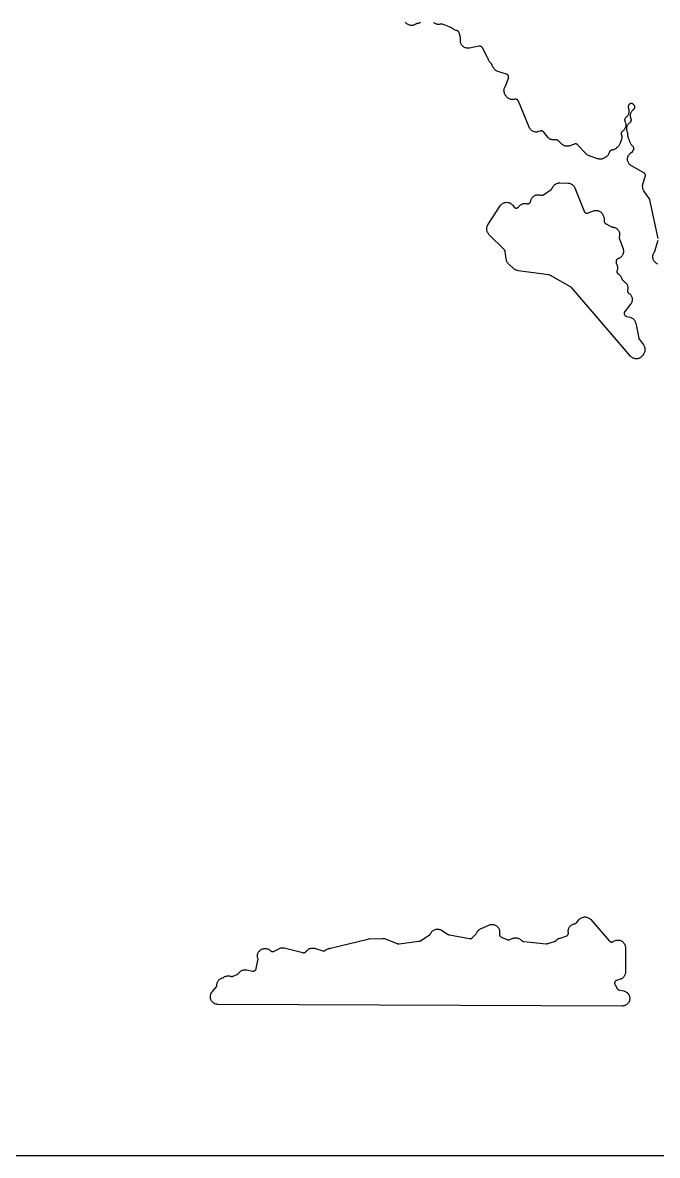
# Model space of a CAD drawing. Header units: metres. Extents: x 0 to 400, y 0 to 202.
# Drawn here: x 294.8 to 348.8, y -0.3 to 96 of the extents above; entities that cross this region are included whole.
import ezdxf

# ---------------------------------------------------------------- set-up
doc = ezdxf.new("R2010")
doc.units = ezdxf.units.M

msp = doc.modelspace()

# ---------------------------------------------------------------- linework, layer by layer
for points in [[(0.015, -0.2524), (399.985, -0.2524), (400.026, -0.2504), (400.047, -0.2474), (400.069, -0.2414), (400.097, -0.2314), (400.119, -0.2214), (400.14, -0.2084), (400.158, -0.1954), (400.177, -0.1774), (400.195, -0.1584), (400.208, -0.1404), (400.221, -0.1194), (400.231, -0.0974), (400.241, -0.0694), (400.247, -0.0474), (400.25, -0.0264), (400.252, 0.0146), (400.252, 202.1856)], [(328.652, 95.9876), (328.597, 95.9586), (328.54, 95.9346), (328.481, 95.9166), (328.421, 95.9036), (328.399, 95.9016), (328.385, 95.8996), (328.345, 95.8936), (328.324, 95.8886), (328.301, 95.8796), (328.277, 95.8686), (328.245, 95.8496), (328.228, 95.8386), (328.227, 95.8396), (328.191, 95.8176), (328.135, 95.7906), (328.075, 95.7686), (328.014, 95.7536), (327.952, 95.7436), (327.889, 95.7406), (327.827, 95.7436), (327.764, 95.7526), (327.703, 95.7666), (327.644, 95.7876), (327.587, 95.8136), (327.532, 95.8456), (327.481, 95.8826), (327.434, 95.9246), (327.391, 95.9706), (327.353, 96.0206)], [(348.826, 77.6446), (348.125, 80.9256), (348.114, 80.9666), (348.106, 80.9876), (348.094, 81.0106), (348.072, 81.0466), (347.626, 81.6856), (347.592, 81.7406), (347.564, 81.7986), (347.541, 81.8586), (347.524, 81.9206), (347.514, 81.9846), (347.51, 82.0486), (347.512, 82.1136), (347.521, 82.1766), (347.536, 82.2396), (347.732, 82.9026), (347.741, 82.9406), (347.744, 82.9646), (347.745, 82.9916), (347.744, 83.0136), (347.74, 83.0386), (347.735, 83.0616), (347.728, 83.0826), (347.717, 83.1056), (347.704, 83.1276), (347.691, 83.1456), (347.677, 83.1616), (347.656, 83.1806), (347.637, 83.1956), (347.604, 83.2166), (346.558, 83.8086), (346.503, 83.8436), (346.453, 83.8826), (346.406, 83.9276), (346.364, 83.9766), (346.327, 84.0296), (346.296, 84.0856), (346.27, 84.1446), (346.251, 84.2066), (346.237, 84.2696), (346.23, 84.3336), (346.23, 84.3986), (346.235, 84.4626), (346.247, 84.5256), (346.266, 84.5876), (346.29, 84.6476), (346.32, 84.7046), (346.356, 84.7576), (346.397, 84.8076), (346.442, 84.8536), (346.492, 84.8946), (346.546, 84.9296), (346.581, 84.9506), (346.601, 84.9656), (346.621, 84.9836), (346.636, 84.9996), (346.66, 85.0326), (346.725, 85.1296), (346.747, 85.1666), (346.756, 85.1846), (346.764, 85.2096), (346.771, 85.2366), (346.774, 85.2586), (346.775, 85.2866), (346.774, 85.3106), (346.77, 85.3336), (346.764, 85.3576), (346.754, 85.3836), (346.744, 85.4036), (346.731, 85.4246), (346.715, 85.4466), (346.699, 85.4626), (346.682, 85.4776), (346.679, 85.4796), (346.628, 85.5196), (346.58, 85.5656), (346.538, 85.6156), (346.5, 85.6696), (346.469, 85.7266), (346.443, 85.7866), (346.423, 85.8496), (346.41, 85.9136), (346.404, 85.9576), (346.398, 85.9786), (346.39, 86.0016), (346.378, 86.0266), (346.349, 86.0756), (346.327, 86.1156), (346.326, 86.1176), (346.302, 86.1726), (346.283, 86.2296), (346.269, 86.2886), (346.261, 86.3476), (346.258, 86.4076), (346.258, 86.4096), (346.26, 86.4606), (346.265, 86.5196), (346.264, 86.5496), (346.262, 86.5706), (346.257, 86.5956), (346.249, 86.6196), (346.238, 86.6446), (346.232, 86.6566), (346.205, 86.7146), (346.184, 86.7746), (346.169, 86.8376), (346.16, 86.9006), (346.157, 86.9656), (346.161, 87.0296), (346.171, 87.0926), (346.187, 87.1546), (346.209, 87.2146), (346.238, 87.2726), (346.271, 87.3276), (346.31, 87.3786), (346.354, 87.4246), (346.402, 87.4676), (346.439, 87.4936), (346.466, 87.5146), (346.484, 87.5316), (346.496, 87.5466), (346.513, 87.5696), (346.526, 87.5936), (346.535, 87.6126), (346.543, 87.6366), (346.548, 87.6586), (346.551, 87.6826), (346.552, 87.7076), (346.551, 87.7306), (346.546, 87.7576), (346.54, 87.7806), (346.528, 87.8136), (346.516, 87.8416), (346.496, 87.9026), (346.482, 87.9656), (346.474, 88.0296), (346.473, 88.0936), (346.479, 88.1586), (346.49, 88.2216), (346.508, 88.2836), (346.532, 88.3426), (346.562, 88.4006), (346.597, 88.4536), (346.638, 88.5036), (346.683, 88.5496), (346.722, 88.5816), (346.721, 88.5826), (346.732, 88.5906), (346.765, 88.6176), (346.779, 88.6316), (346.793, 88.6486), (346.809, 88.6726), (346.821, 88.6946), (346.83, 88.7166), (346.837, 88.7376), (346.842, 88.7646), (346.845, 88.7886), (346.845, 88.8096), (346.842, 88.8386), (346.838, 88.8626), (346.832, 88.8826), (346.823, 88.9046), (346.81, 88.9286), (346.797, 88.9496), (346.772, 88.9796), (346.745, 89.0106), (346.718, 89.0386), (346.7, 89.0536), (346.676, 89.0696), (346.653, 89.0826), (346.633, 89.0906), (346.609, 89.0976), (346.583, 89.1036), (346.56, 89.1056), (346.537, 89.1056), (346.509, 89.1026), (346.484, 89.0976), (346.463, 89.0916), (346.439, 89.0816), (346.417, 89.0696), (346.396, 89.0556), (346.376, 89.0396), (346.359, 89.0216), (346.343, 89.0026), (346.33, 88.9826), (346.319, 88.9606), (346.31, 88.9366), (346.303, 88.9126), (346.298, 88.8866), (346.294, 88.8446), (346.292, 88.7916), (346.293, 88.7506), (346.296, 88.7236), (346.301, 88.7006), (346.307, 88.6816), (346.308, 88.6796), (346.317, 88.6506), (346.327, 88.6206), (346.341, 88.5596), (346.349, 88.4976), (346.351, 88.4356), (346.347, 88.3736), (346.337, 88.3116), (346.321, 88.2516), (346.299, 88.1936), (346.272, 88.1366), (346.24, 88.0836), (346.203, 88.0336), (346.161, 87.9876), (346.115, 87.9456), (346.09, 87.9256), (346.069, 87.9056), (346.054, 87.8866), (346.029, 87.8516), (346.028, 87.8486), (346.009, 87.8136), (345.997, 87.7846), (345.99, 87.7636), (345.986, 87.7416), (345.983, 87.7166), (345.983, 87.6956), (345.986, 87.6676), (345.99, 87.6416), (345.996, 87.6206), (346.005, 87.6006), (346.013, 87.5836), (346.04, 87.5266), (346.06, 87.4676), (346.075, 87.4066), (346.084, 87.3446), (346.087, 87.2816), (346.084, 87.2196), (346.075, 87.1566), (346.059, 87.0966), (346.038, 87.0366), (346.012, 86.9806), (345.98, 86.9266), (345.942, 86.8756), (345.901, 86.8286), (345.854, 86.7866), (345.804, 86.7486), (345.785, 86.7356), (345.766, 86.7196), (345.751, 86.7046), (345.734, 86.6836), (345.72, 86.6626), (345.709, 86.6436), (345.7, 86.6216), (345.692, 86.5936), (345.687, 86.5716), (345.685, 86.5516), (345.685, 86.5276), (345.688, 86.4996), (345.692, 86.4736), (345.7, 86.4456), (345.701, 86.4426), (345.702, 86.4396), (345.704, 86.4316), (345.708, 86.4186), (345.72, 86.3746), (345.731, 86.3086), (345.735, 86.2416), (345.732, 86.1746), (345.723, 86.1086), (345.706, 86.0436), (345.683, 85.9806), (345.664, 85.9416), (345.653, 85.9196), (345.639, 85.8896), (345.631, 85.8676), (345.625, 85.8446), (345.62, 85.8126), (345.606, 85.7476), (345.586, 85.6846), (345.559, 85.6246), (345.526, 85.5676), (345.488, 85.5136), (345.445, 85.4636), (345.396, 85.4186), (345.343, 85.3796), (345.34, 85.3766), (345.318, 85.3586), (345.296, 85.3366), (345.249, 85.2936), (345.198, 85.2556), (345.143, 85.2226), (345.085, 85.1956), (345.025, 85.1736), (344.963, 85.1586), (344.899, 85.1496), (344.893, 85.1486), (344.868, 85.1436), (344.842, 85.1366), (344.824, 85.1286), (344.801, 85.1156), (344.783, 85.1036), (344.763, 85.0876), (344.745, 85.0696), (344.729, 85.0486), (344.715, 85.0296), (344.704, 85.0086), (344.693, 84.9816), (344.68, 84.9376), (344.676, 84.9256), (344.671, 84.9066), (344.648, 84.8466), (344.619, 84.7896), (344.585, 84.7356), (344.545, 84.6846), (344.501, 84.6386), (344.453, 84.5976), (344.401, 84.5606), (344.377, 84.5476), (344.355, 84.5336), (344.345, 84.5286), (344.314, 84.5096), (344.273, 84.4826), (344.221, 84.4506), (344.166, 84.4246), (344.109, 84.4036), (344.05, 84.3876), (343.99, 84.3776), (343.929, 84.3736), (343.868, 84.3756), (343.808, 84.3826), (343.748, 84.3956), (343.69, 84.4136), (342.905, 84.7026), (342.848, 84.7266), (342.793, 84.7566), (342.741, 84.7916), (342.693, 84.8316), (342.649, 84.8756), (342.01, 85.5806), (341.981, 85.6096), (341.96, 85.6276), (341.942, 85.6396), (341.919, 85.6516), (341.893, 85.6616), (341.87, 85.6686), (341.848, 85.6736), (341.823, 85.6756), (341.796, 85.6756), (341.774, 85.6736), (341.749, 85.6686), (341.709, 85.6556), (341.321, 85.5146), (341.258, 85.4956), (341.194, 85.4826), (341.13, 85.4766), (341.065, 85.4766), (341, 85.4836), (340.936, 85.4966), (340.874, 85.5156), (340.814, 85.5416), (340.757, 85.5736), (340.703, 85.6106), (340.654, 85.6526), (340.337, 85.9516), (340.308, 85.9766), (340.289, 85.9906), (340.266, 86.0036), (340.245, 86.0126), (340.219, 86.0206), (340.197, 86.0266), (340.174, 86.0286), (340.145, 86.0296), (340.124, 86.0286), (340.095, 86.0236), (340.074, 86.0186), (340.011, 86.0096), (339.947, 86.0066), (339.883, 86.0096), (339.82, 86.0196), (339.758, 86.0356), (339.698, 86.0576), (339.64, 86.0856), (339.586, 86.1186), (339.535, 86.1566), (339.488, 86.2006), (339.445, 86.2476), (339.108, 86.6666), (339.081, 86.6966), (339.062, 86.7146), (339.04, 86.7306), (339.019, 86.7436), (338.998, 86.7536), (338.972, 86.7626), (338.949, 86.7686), (338.924, 86.7716), (338.898, 86.7726), (338.873, 86.7706), (338.846, 86.7666), (338.809, 86.7566), (338.676, 86.7136), (338.614, 86.6966), (338.55, 86.6856), (338.486, 86.6816), (338.421, 86.6836), (338.357, 86.6926), (338.295, 86.7076), (338.234, 86.7286), (338.175, 86.7556), (338.119, 86.7876), (338.067, 86.8256), (338.019, 86.8686), (337.976, 86.9166), (337.937, 86.9686), (337.904, 87.0236), (337.876, 87.0816), (336.959, 89.2976), (336.942, 89.3356), (336.931, 89.3536), (336.916, 89.3736), (336.899, 89.3926), (336.881, 89.4096), (336.861, 89.4246), (336.844, 89.4356), (336.819, 89.4476), (336.796, 89.4556), (336.775, 89.4616), (336.75, 89.4656), (336.724, 89.4676), (336.702, 89.4676), (336.663, 89.4626), (336.569, 89.4466), (336.506, 89.4396), (336.442, 89.4376), (336.379, 89.4426), (336.316, 89.4536), (336.254, 89.4706), (336.195, 89.4946), (336.138, 89.5236), (336.084, 89.5576), (336.034, 89.5966), (335.988, 89.6416), (335.947, 89.6896), (335.91, 89.7426), (335.907, 89.7476), (335.889, 89.7716), (335.884, 89.7776), (335.873, 89.7916), (335.846, 89.8296), (335.812, 89.8836), (335.784, 89.9416), (335.763, 90.0026), (335.747, 90.0646), (335.737, 90.1286), (335.734, 90.1926), (335.737, 90.2566), (335.747, 90.3206), (335.762, 90.3826), (335.784, 90.4436), (335.812, 90.5006), (335.846, 90.5556), (335.848, 90.5596), (335.861, 90.5826), (335.877, 90.6226), (336.108, 91.2516), (336.121, 91.2906), (336.125, 91.3146), (336.128, 91.3396), (336.128, 91.3666), (336.126, 91.3916), (336.121, 91.4156), (336.114, 91.4376), (336.103, 91.4626), (336.091, 91.4856), (336.077, 91.5046), (336.061, 91.5236), (336.042, 91.5416), (336.02, 91.5586), (336.001, 91.5706), (335.979, 91.5816), (335.939, 91.5976), (335.223, 91.8296), (335.162, 91.8526), (335.104, 91.8816), (335.049, 91.9166), (334.997, 91.9566), (334.95, 92.0026), (334.908, 92.0526), (334.871, 92.1056), (334.866, 92.1146), (334.84, 92.1546), (334.821, 92.1786), (334.786, 92.2266), (334.755, 92.2776), (334.73, 92.3306), (334.719, 92.3616), (334.709, 92.3866), (334.708, 92.3906), (334.698, 92.4166), (334.687, 92.4386), (334.674, 92.4596), (334.659, 92.4796), (334.645, 92.4956), (334.62, 92.5176), (334.576, 92.5596), (334.537, 92.6046), (334.502, 92.6546), (334.472, 92.7066), (334.447, 92.7616), (334.427, 92.8186), (334.421, 92.8376), (334.411, 92.8636), (334.4, 92.8846), (334.378, 92.9186), (334.334, 92.9976), (334.3, 93.0696), (333.896, 93.8266), (333.875, 93.8636), (333.863, 93.8786), (333.845, 93.8976), (333.826, 93.9156), (333.807, 93.9306), (333.784, 93.9446), (333.763, 93.9536), (333.742, 93.9616), (333.719, 93.9676), (333.692, 93.9716), (333.666, 93.9726), (333.644, 93.9716), (333.604, 93.9656), (332.804, 93.8096), (332.743, 93.8006), (332.68, 93.7976), (332.618, 93.8006), (332.556, 93.8096), (332.496, 93.8246), (332.437, 93.8446), (332.38, 93.8716), (332.326, 93.9026), (332.276, 93.9386), (332.229, 93.9806), (332.186, 94.0256), (332.148, 94.0756), (332.115, 94.1276), (332.087, 94.1836), (332.065, 94.2416), (332.048, 94.3016), (332.037, 94.3636), (332.032, 94.4256), (332.033, 94.4876), (332.04, 94.5496), (332.05, 94.6076), (332.051, 94.6316), (332.05, 94.6566), (332.046, 94.6836), (332.036, 94.7236), (331.919, 95.1126), (331.904, 95.1536), (331.893, 95.1766), (331.881, 95.1966), (331.864, 95.2196), (331.847, 95.2376), (331.829, 95.2536), (331.811, 95.2676), (331.79, 95.2796), (331.766, 95.2906), (331.738, 95.2996), (331.722, 95.3036), (331.72, 95.3036), (331.66, 95.3146), (331.6, 95.3306), (331.541, 95.3526), (331.485, 95.3806), (331.431, 95.4136), (331.381, 95.4516), (331.335, 95.4936), (331.311, 95.5186), (331.293, 95.5336), (331.27, 95.5486), (331.25, 95.5606), (331.215, 95.5756), (330.517, 95.8336), (330.479, 95.8456), (330.457, 95.8506), (330.431, 95.8526), (330.404, 95.8536), (330.378, 95.8506), (330.343, 95.8446), (330.301, 95.8346), (330.24, 95.8256), (330.178, 95.8226), (330.117, 95.8256), (330.056, 95.8346), (329.996, 95.8486), (329.938, 95.8696), (329.882, 95.8946), (329.829, 95.9256), (329.779, 95.9616), (329.732, 96.0016)], [(348.808, 75.4706), (348.75, 75.4956), (348.693, 75.5256), (348.641, 75.5616), (348.591, 75.6016), (348.547, 75.6466), (348.506, 75.6966), (348.471, 75.7496), (348.441, 75.8056), (348.417, 75.8646), (348.399, 75.9256), (348.387, 75.9886), (348.381, 76.0516), (348.381, 76.1156), (348.387, 76.1786), (348.4, 76.2406), (348.419, 76.3016), (348.444, 76.3606), (348.474, 76.4166), (348.51, 76.4696), (348.523, 76.4916), (348.534, 76.5146), (348.547, 76.5546), (348.821, 77.4916)]]:
    msp.add_lwpolyline(points)
for points in [[(335.597, 80.6006), (335.652, 80.6336), (335.711, 80.6616), (335.772, 80.6836), (335.835, 80.6996), (335.9, 80.7086), (335.964, 80.7116), (336.029, 80.7076), (336.094, 80.6976), (336.156, 80.6816), (336.217, 80.6586), (336.275, 80.6296), (336.331, 80.5956), (336.382, 80.5556), (336.429, 80.5106), (336.472, 80.4616), (336.573, 80.3306), (336.6, 80.3006), (336.618, 80.2826), (336.64, 80.2656), (336.661, 80.2516), (336.679, 80.2436), (336.704, 80.2336), (336.729, 80.2266), (336.753, 80.2236), (336.78, 80.2216), (336.804, 80.2226), (336.827, 80.2256), (336.853, 80.2316), (336.876, 80.2396), (336.895, 80.2486), (336.922, 80.2646), (336.943, 80.2786), (336.957, 80.2926), (336.975, 80.3116), (337.008, 80.3556), (337.048, 80.4046), (337.093, 80.4496), (337.142, 80.4906), (337.195, 80.5256), (337.251, 80.5556), (337.31, 80.5796), (337.371, 80.5986), (337.433, 80.6106), (337.496, 80.6166), (337.56, 80.6166), (337.623, 80.6106), (337.685, 80.5986), (337.706, 80.5936), (337.731, 80.5896), (337.755, 80.5886), (337.779, 80.5896), (337.805, 80.5936), (337.831, 80.6006), (337.849, 80.6076), (337.871, 80.6186), (337.896, 80.6336), (337.917, 80.6496), (337.936, 80.6666), (337.951, 80.6836), (337.963, 80.7016), (337.976, 80.7246), (337.987, 80.7486), (337.995, 80.7726), (338.004, 80.8116), (338.008, 80.8386), (338.024, 80.8996), (338.047, 80.9596), (338.075, 81.0176), (338.109, 81.0716), (338.147, 81.1226), (338.191, 81.1686), (338.239, 81.2106), (338.291, 81.2486), (338.346, 81.2806), (338.404, 81.3066), (338.465, 81.3266), (338.527, 81.3416), (338.59, 81.3496), (338.654, 81.3516), (338.718, 81.3476), (338.781, 81.3366), (338.843, 81.3196), (338.856, 81.3156), (338.882, 81.3096), (338.909, 81.3066), (338.934, 81.3056), (338.954, 81.3066), (338.982, 81.3116), (339.006, 81.3176), (339.026, 81.3256), (339.049, 81.3366), (339.083, 81.3576), (339.74, 81.8116), (339.772, 81.8356), (339.792, 81.8546), (339.809, 81.8736), (339.821, 81.8906), (339.834, 81.9126), (339.849, 81.9466), (339.865, 81.9846), (339.895, 82.0396), (339.929, 82.0916), (339.968, 82.1406), (340.011, 82.1846), (340.059, 82.2246), (340.11, 82.2596), (340.164, 82.2906), (340.221, 82.3156), (340.281, 82.3346), (340.341, 82.3476), (340.403, 82.3556), (340.465, 82.3576), (341.158, 82.3436), (341.221, 82.3396), (341.283, 82.3286), (341.344, 82.3126), (341.403, 82.2896), (341.46, 82.2616), (341.514, 82.2286), (341.564, 82.1896), (341.61, 82.1466), (341.652, 82.0996), (341.689, 82.0486), (341.72, 81.9936), (341.747, 81.9366), (342.535, 79.9626), (342.553, 79.9246), (342.566, 79.9026), (342.579, 79.8846), (342.593, 79.8676), (342.613, 79.8496), (342.634, 79.8336), (342.653, 79.8216), (342.675, 79.8106), (342.696, 79.8026), (342.721, 79.7956), (342.748, 79.7916), (342.772, 79.7896), (342.792, 79.7896), (342.819, 79.7936), (342.844, 79.7986), (342.88, 79.8096), (343.327, 79.9796), (343.388, 79.9996), (343.45, 80.0126), (343.513, 80.0196), (343.576, 80.0216), (343.639, 80.0166), (343.702, 80.0056), (343.763, 79.9876), (343.822, 79.9646), (343.879, 79.9366), (343.932, 79.9016), (343.982, 79.8626), (344.028, 79.8186), (344.069, 79.7706), (344.105, 79.7186), (344.137, 79.6636), (344.138, 79.6616), (344.168, 79.5896), (344.187, 79.5376), (344.195, 79.5196), (344.219, 79.4626), (344.236, 79.4036), (344.249, 79.3436), (344.255, 79.2816), (344.256, 79.2206), (344.25, 79.1596), (344.247, 79.1356), (344.246, 79.1096), (344.248, 79.0826), (344.252, 79.0566), (344.257, 79.0366), (344.267, 79.0116), (344.28, 78.9866), (344.293, 78.9656), (344.308, 78.9456), (344.326, 78.9276), (344.345, 78.9116), (344.366, 78.8966), (344.401, 78.8776), (344.465, 78.8476), (344.514, 78.8226), (344.56, 78.7926), (344.61, 78.7576), (344.646, 78.7366), (344.833, 78.6456), (344.87, 78.6296), (344.896, 78.6216), (344.917, 78.6166), (344.964, 78.6116), (344.969, 78.6116), (344.974, 78.6116), (345.038, 78.6016), (345.101, 78.5856), (345.162, 78.5636), (345.22, 78.5346), (345.276, 78.5006), (345.327, 78.4616), (345.375, 78.4176), (345.417, 78.3686), (345.455, 78.3156), (345.487, 78.2596), (345.514, 78.1996), (345.534, 78.1386), (345.548, 78.0746), (345.556, 78.0106), (345.557, 77.9456), (345.551, 77.8806), (345.539, 77.8166), (345.529, 77.7806), (345.521, 77.7446), (345.518, 77.7196), (345.518, 77.6976), (345.521, 77.6686), (345.526, 77.6446), (345.538, 77.6056), (345.847, 76.7716), (345.865, 76.7126), (345.878, 76.6516), (345.886, 76.5906), (345.887, 76.5286), (345.882, 76.4666), (345.871, 76.4056), (345.855, 76.3456), (345.833, 76.2876), (345.806, 76.2326), (345.773, 76.1796), (345.735, 76.1296), (345.693, 76.0846), (345.647, 76.0436), (345.597, 76.0066), (345.544, 75.9746), (345.488, 75.9486), (345.43, 75.9276), (345.423, 75.9256), (345.404, 75.9176), (345.381, 75.9046), (345.363, 75.8926), (345.345, 75.8776), (345.326, 75.8576), (345.311, 75.8406), (345.299, 75.8216), (345.286, 75.7976), (345.276, 75.7736), (345.269, 75.7526), (345.265, 75.7326), (345.261, 75.6906), (345.258, 75.6366), (345.257, 75.5956), (345.26, 75.5696), (345.264, 75.5476), (345.271, 75.5226), (345.282, 75.4966), (345.307, 75.4496), (345.333, 75.3916), (345.354, 75.3316), (345.369, 75.2706), (345.378, 75.2076), (345.381, 75.1446), (345.378, 75.0816), (345.368, 75.0196), (345.353, 74.9576), (345.344, 74.9346), (345.333, 74.8936), (345.327, 74.8676), (345.325, 74.8436), (345.325, 74.8196), (345.328, 74.7956), (345.333, 74.7686), (345.341, 74.7456), (345.35, 74.7226), (345.362, 74.7016), (345.379, 74.6776), (345.393, 74.6596), (345.408, 74.6456), (345.433, 74.6266), (345.479, 74.5956), (345.532, 74.5566), (345.58, 74.5126), (345.624, 74.4636), (345.663, 74.4106), (345.696, 74.3536), (345.724, 74.2936), (345.745, 74.2316), (345.756, 74.1896), (345.765, 74.1686), (345.775, 74.1476), (345.79, 74.1246), (345.803, 74.1076), (345.819, 74.0906), (345.85, 74.0626), (346.005, 73.9386), (346.052, 73.8986), (346.094, 73.8536), (346.132, 73.8046), (346.165, 73.7526), (346.192, 73.6976), (346.215, 73.6396), (346.232, 73.5806), (346.243, 73.5206), (346.248, 73.4586), (346.248, 73.3976), (346.242, 73.3356), (346.23, 73.2756), (346.225, 73.2576), (346.221, 73.2326), (346.22, 73.2096), (346.22, 73.1856), (346.224, 73.1636), (346.23, 73.1366), (346.237, 73.1136), (346.246, 73.0946), (346.259, 73.0716), (346.275, 73.0496), (346.29, 73.0316), (346.305, 73.0176), (346.322, 73.0046), (346.326, 73.0016), (346.378, 72.9656), (346.426, 72.9236), (346.47, 72.8776), (346.509, 72.8276), (346.543, 72.7736), (346.571, 72.7176), (346.594, 72.6576), (346.611, 72.5966), (346.622, 72.5336), (346.627, 72.4706), (346.625, 72.4066), (346.617, 72.3436), (346.604, 72.2816), (346.584, 72.2216), (346.558, 72.1636), (346.527, 72.1086), (346.49, 72.0566), (346.007, 71.4366), (345.983, 71.4026), (345.971, 71.3826), (345.962, 71.3606), (345.954, 71.3356), (345.948, 71.3096), (345.945, 71.2866), (345.945, 71.2636), (345.947, 71.2396), (345.952, 71.2096), (345.959, 71.1856), (345.967, 71.1656), (345.978, 71.1436), (345.992, 71.1216), (346.008, 71.1026), (346.023, 71.0866), (346.045, 71.0696), (346.066, 71.0546), (346.086, 71.0436), (346.11, 71.0336), (346.149, 71.0216), (346.448, 70.9456), (346.511, 70.9256), (346.572, 70.8996), (346.63, 70.8676), (346.685, 70.8296), (346.735, 70.7866), (346.781, 70.7386), (346.821, 70.6856), (346.856, 70.6296), (346.885, 70.5696), (346.908, 70.5076), (346.924, 70.4426), (347.174, 69.1756), (347.184, 69.1356), (347.191, 69.1146), (347.199, 69.0956), (347.211, 69.0746), (347.231, 69.0456), (347.575, 68.5936), (347.611, 68.5406), (347.642, 68.4846), (347.667, 68.4256), (347.686, 68.3636), (347.699, 68.3016), (347.706, 68.2376), (347.706, 68.1736), (347.7, 68.1096), (347.688, 68.0466), (347.67, 67.9846), (347.645, 67.9256), (347.615, 67.8686), (347.533, 67.7316), (347.497, 67.6786), (347.456, 67.6286), (347.411, 67.5826), (347.36, 67.5426), (347.307, 67.5066), (347.25, 67.4766), (347.19, 67.4526), (347.128, 67.4346), (347.065, 67.4226), (347, 67.4166), (346.936, 67.4176), (346.872, 67.4256), (346.809, 67.4386), (346.747, 67.4586), (346.688, 67.4846), (346.632, 67.5156), (346.579, 67.5526), (346.53, 67.5946), (346.486, 67.6416), (341.486, 73.4466), (341.451, 73.4826), (341.428, 73.5016), (341.39, 73.5256), (339.67, 74.5026), (339.635, 74.5196), (339.61, 74.5296), (339.586, 74.5366), (339.549, 74.5436), (336.933, 74.9036), (336.868, 74.9156), (336.806, 74.9346), (336.745, 74.9596), (336.687, 74.9906), (336.633, 75.0266), (336.583, 75.0686), (336.128, 75.4866), (336.083, 75.5316), (336.042, 75.5816), (336.007, 75.6356), (335.978, 75.6916), (335.954, 75.7516), (335.936, 75.8126), (335.924, 75.8756), (335.834, 76.5286), (335.826, 76.5696), (335.82, 76.5926), (335.812, 76.6126), (335.801, 76.6356), (335.788, 76.6566), (335.775, 76.6746), (335.75, 76.7016), (334.457, 77.9886), (334.414, 78.0346), (334.377, 78.0856), (334.344, 78.1396), (334.317, 78.1966), (334.295, 78.2556), (334.279, 78.3166), (334.27, 78.3786), (334.266, 78.4416), (334.269, 78.5046), (334.277, 78.5666), (334.292, 78.6286), (334.312, 78.6876), (334.338, 78.7456), (334.37, 78.7996), (335.416, 80.4156), (335.454, 80.4686), (335.497, 80.5166), (335.545, 80.5616), (335.597, 80.6006)], [(311.378, 14.4116), (311.401, 14.4696), (311.431, 14.5256), (311.465, 14.5786), (311.505, 14.6276), (311.549, 14.6736), (311.597, 14.7136), (311.649, 14.7496), (311.704, 14.7806), (311.762, 14.8056), (311.822, 14.8246), (311.847, 14.8316), (311.871, 14.8406), (311.894, 14.8516), (311.916, 14.8656), (311.924, 14.8706), (311.977, 14.9066), (312.033, 14.9366), (312.091, 14.9616), (312.152, 14.9806), (312.214, 14.9926), (312.277, 14.9996), (312.341, 14.9996), (312.404, 14.9946), (312.466, 14.9826), (312.527, 14.9646), (312.539, 14.9596), (312.561, 14.9546), (312.586, 14.9506), (312.613, 14.9496), (312.635, 14.9506), (312.661, 14.9546), (312.684, 14.9596), (312.72, 14.9716), (313.067, 15.1106), (313.105, 15.1276), (313.126, 15.1396), (313.147, 15.1546), (313.164, 15.1696), (313.179, 15.1866), (313.199, 15.2126), (313.205, 15.2226), (313.243, 15.2756), (313.286, 15.3236), (313.333, 15.3676), (313.385, 15.4066), (313.44, 15.4406), (313.498, 15.4686), (313.559, 15.4906), (313.621, 15.5066), (313.685, 15.5166), (313.75, 15.5196), (313.814, 15.5166), (313.878, 15.5066), (314.377, 15.4066), (314.42, 15.3996), (314.446, 15.3986), (314.468, 15.3996), (314.493, 15.4036), (314.516, 15.4086), (314.537, 15.4166), (314.562, 15.4286), (314.585, 15.4416), (314.604, 15.4556), (314.621, 15.4716), (314.637, 15.4896), (314.652, 15.5096), (314.667, 15.5336), (314.676, 15.5526), (314.684, 15.5766), (314.695, 15.6176), (314.833, 16.3166), (314.839, 16.3586), (314.84, 16.3846), (314.839, 16.4106), (314.835, 16.4336), (314.825, 16.4696), (314.815, 16.5016), (314.8, 16.5646), (314.793, 16.6286), (314.791, 16.6936), (314.796, 16.7576), (314.808, 16.8216), (314.826, 16.8836), (314.85, 16.9436), (314.88, 17.0016), (314.915, 17.0556), (314.956, 17.1066), (315.001, 17.1526), (315.051, 17.1936), (315.105, 17.2296), (315.162, 17.2606), (315.222, 17.2846), (315.284, 17.3036), (315.347, 17.3156), (315.412, 17.3216), (315.476, 17.3216), (315.541, 17.3146), (315.604, 17.3016), (315.666, 17.2816), (315.725, 17.2556), (315.782, 17.2246), (315.835, 17.1876), (315.884, 17.1456), (315.916, 17.1146), (315.94, 17.0966), (315.96, 17.0836), (315.982, 17.0736), (316.007, 17.0636), (316.03, 17.0576), (316.056, 17.0536), (316.083, 17.0526), (316.106, 17.0536), (316.132, 17.0576), (316.156, 17.0636), (316.177, 17.0716), (316.218, 17.0906), (316.604, 17.3036), (316.658, 17.3296), (316.715, 17.3516), (316.773, 17.3676), (316.833, 17.3786), (316.893, 17.3836), (316.954, 17.3826), (317.014, 17.3766), (317.074, 17.3646), (318.645, 16.9706), (318.686, 16.9616), (318.709, 16.9596), (318.732, 16.9596), (318.76, 16.9626), (318.782, 16.9666), (318.802, 16.9726), (318.827, 16.9826), (318.848, 16.9936), (318.869, 17.0066), (318.889, 17.0236), (318.906, 17.0396), (318.922, 17.0576), (318.938, 17.0806), (318.975, 17.1306), (319.018, 17.1756), (319.064, 17.2166), (319.114, 17.2526), (319.167, 17.2846), (319.223, 17.3106), (319.282, 17.3316), (319.342, 17.3466), (319.403, 17.3566), (319.465, 17.3596), (319.527, 17.3576), (319.588, 17.3486), (319.648, 17.3346), (320.343, 17.1356), (320.382, 17.1266), (320.408, 17.1236), (320.434, 17.1226), (320.457, 17.1246), (320.484, 17.1296), (320.507, 17.1356), (320.531, 17.1446), (320.555, 17.1576), (320.575, 17.1706), (320.606, 17.1956), (320.657, 17.2316), (320.711, 17.2636), (320.768, 17.2896), (320.827, 17.3106), (320.888, 17.3246), (320.95, 17.3336), (320.961, 17.3346), (321, 17.3426), (324.158, 18.1196), (324.223, 18.1326), (324.288, 18.1386), (325.385, 18.1806), (325.452, 18.1796), (325.519, 18.1716), (325.585, 18.1566), (325.649, 18.1346), (326.663, 17.7326), (326.701, 17.7196), (326.726, 17.7146), (326.753, 17.7106), (326.773, 17.7106), (326.815, 17.7136), (328.494, 17.9326), (328.54, 17.9416), (328.567, 17.9496), (328.591, 17.9596), (328.63, 17.9816), (329.385, 18.4616), (329.42, 18.4866), (329.441, 18.5046), (329.456, 18.5206), (329.472, 18.5416), (329.485, 18.5616), (329.506, 18.6056), (329.537, 18.6616), (329.574, 18.7146), (329.615, 18.7636), (329.661, 18.8086), (329.712, 18.8486), (329.766, 18.8826), (329.823, 18.9126), (329.882, 18.9356), (329.944, 18.9536), (330.008, 18.9646), (330.072, 18.9696), (330.136, 18.9676), (330.2, 18.9596), (330.262, 18.9456), (330.323, 18.9256), (330.382, 18.8996), (330.438, 18.8676), (330.981, 18.5206), (331.013, 18.5026), (331.037, 18.4926), (331.061, 18.4836), (331.098, 18.4746), (332.806, 18.1576), (332.848, 18.1526), (332.873, 18.1516), (332.898, 18.1536), (332.924, 18.1576), (332.949, 18.1656), (332.974, 18.1746), (332.996, 18.1856), (333.016, 18.1996), (333.037, 18.2166), (333.066, 18.2456), (333.362, 18.5756), (333.389, 18.6086), (333.404, 18.6306), (333.416, 18.6526), (333.435, 18.6946), (333.466, 18.7466), (333.501, 18.7956), (333.541, 18.8416), (333.585, 18.8836), (333.633, 18.9216), (333.684, 18.9546), (333.738, 18.9826), (334.445, 19.3076), (334.503, 19.3306), (334.563, 19.3486), (334.624, 19.3596), (334.686, 19.3656), (334.748, 19.3656), (334.81, 19.3596), (334.871, 19.3476), (334.931, 19.3296), (334.988, 19.3066), (335.044, 19.2776), (335.096, 19.2436), (335.144, 19.2046), (335.189, 19.1616), (335.229, 19.1136), (335.265, 19.0626), (335.295, 19.0086), (335.321, 18.9516), (335.34, 18.8926), (335.354, 18.8316), (335.362, 18.7706), (335.364, 18.7076), (335.36, 18.6456), (335.35, 18.5846), (335.346, 18.5666), (335.344, 18.5446), (335.344, 18.5206), (335.346, 18.4966), (335.352, 18.4696), (335.359, 18.4466), (335.369, 18.4226), (335.381, 18.4006), (335.395, 18.3806), (335.412, 18.3586), (335.429, 18.3426), (335.447, 18.3286), (335.47, 18.3136), (335.506, 18.2946), (336.001, 18.0706), (336.038, 18.0556), (336.062, 18.0486), (336.084, 18.0446), (336.111, 18.0426), (336.134, 18.0426), (336.157, 18.0456), (336.182, 18.0506), (336.205, 18.0576), (336.243, 18.0726), (336.439, 18.1666), (336.498, 18.1906), (336.559, 18.2096), (336.621, 18.2226), (336.684, 18.2286), (336.748, 18.2286), (336.811, 18.2226), (336.873, 18.2106), (336.934, 18.1926), (336.993, 18.1686), (337.049, 18.1386), (337.102, 18.1036), (337.151, 18.0636), (337.236, 17.9876), (337.268, 17.9616), (337.292, 17.9466), (337.316, 17.9346), (337.34, 17.9256), (337.367, 17.9186), (337.409, 17.9116), (339.33, 17.7306), (339.372, 17.7286), (339.398, 17.7296), (339.423, 17.7336), (339.462, 17.7436), (340.038, 17.9276), (340.075, 17.9416), (340.101, 17.9536), (340.118, 17.9646), (340.138, 17.9786), (340.158, 17.9966), (340.178, 18.0186), (340.22, 18.0596), (340.266, 18.0966), (340.314, 18.1296), (340.366, 18.1576), (340.42, 18.1816), (340.476, 18.2006), (340.514, 18.2106), (341.02, 18.3806), (341.057, 18.3946), (341.079, 18.4056), (341.101, 18.4196), (341.122, 18.4356), (341.138, 18.4516), (341.153, 18.4686), (341.168, 18.4906), (341.18, 18.5116), (341.191, 18.5356), (341.198, 18.5556), (341.203, 18.5786), (341.206, 18.6066), (341.207, 18.6316), (341.206, 18.6526), (341.202, 18.6746), (341.195, 18.7366), (341.193, 18.7996), (341.198, 18.8626), (341.209, 18.9246), (341.226, 18.9856), (341.248, 19.0446), (341.277, 19.1016), (341.31, 19.1546), (341.349, 19.2046), (341.392, 19.2506), (341.44, 19.2916), (341.492, 19.3286), (341.546, 19.3596), (341.604, 19.3856), (341.664, 19.4056), (341.706, 19.4156), (341.725, 19.4206), (341.736, 19.4226), (341.753, 19.4266), (341.776, 19.4346), (341.798, 19.4446), (341.817, 19.4556), (341.838, 19.4696), (341.857, 19.4866), (341.883, 19.5126), (342.122, 19.7826), (342.168, 19.8286), (342.217, 19.8706), (342.271, 19.9066), (342.328, 19.9376), (342.388, 19.9626), (342.45, 19.9816), (342.514, 19.9936), (342.578, 19.9996), (342.643, 19.9996), (342.707, 19.9926), (342.771, 19.9796), (342.833, 19.9596), (342.892, 19.9346), (342.949, 19.9026), (343.002, 19.8656), (343.052, 19.8236), (343.097, 19.7776), (344.665, 17.9686), (344.695, 17.9376), (344.713, 17.9216), (344.733, 17.9086), (344.756, 17.8956), (344.778, 17.8856), (344.802, 17.8786), (344.827, 17.8726), (344.85, 17.8706), (344.877, 17.8696), (344.901, 17.8716), (344.926, 17.8766), (344.949, 17.8836), (344.971, 17.8926), (345.009, 17.9116), (345.075, 17.9506), (345.132, 17.9806), (345.192, 18.0046), (345.254, 18.0226), (345.318, 18.0336), (345.383, 18.0396), (345.447, 18.0376), (345.512, 18.0306), (345.575, 18.0166), (345.636, 17.9966), (345.695, 17.9696), (345.752, 17.9376), (345.804, 17.9006), (345.853, 17.8576), (345.897, 17.8106), (345.937, 17.7586), (345.971, 17.7036), (345.999, 17.6456), (346.021, 17.5846), (346.038, 17.5226), (346.048, 17.4586), (346.051, 17.3936), (346.058, 15.3226), (346.055, 15.2596), (346.046, 15.1966), (346.031, 15.1346), (346.01, 15.0756), (345.983, 15.0176), (345.95, 14.9626), (345.913, 14.9116), (345.87, 14.8646), (345.824, 14.8216), (345.773, 14.7836), (345.719, 14.7506), (345.661, 14.7236), (345.602, 14.7016), (345.32, 14.6146), (345.28, 14.5996), (345.259, 14.5896), (345.239, 14.5776), (345.217, 14.5596), (345.199, 14.5436), (345.184, 14.5266), (345.168, 14.5036), (345.154, 14.4806), (345.145, 14.4596), (345.137, 14.4356), (345.131, 14.4096), (345.128, 14.3856), (345.128, 14.3646), (345.13, 14.3396), (345.135, 14.3086), (345.142, 14.2856), (345.15, 14.2646), (345.17, 14.2276), (345.346, 13.9266), (345.37, 13.8906), (345.387, 13.8696), (345.404, 13.8516), (345.426, 13.8346), (345.447, 13.8206), (345.467, 13.8106), (345.497, 13.7996), (345.539, 13.7876), (345.9, 13.7116), (345.962, 13.6956), (346.021, 13.6736), (346.078, 13.6456), (346.132, 13.6126), (346.183, 13.5746), (346.229, 13.5316), (346.272, 13.4846), (346.309, 13.4326), (346.341, 13.3776), (346.368, 13.3206), (346.389, 13.2606), (346.404, 13.1986), (346.412, 13.1356), (346.415, 13.0726), (346.411, 13.0096), (346.402, 12.9466), (346.386, 12.8856), (346.364, 12.8256), (346.336, 12.7686), (346.304, 12.7146), (346.265, 12.6636), (346.222, 12.6166), (346.175, 12.5746), (346.124, 12.5366), (346.069, 12.5046), (346.012, 12.4776), (345.952, 12.4566), (345.89, 12.4416), (345.828, 12.4326), (345.764, 12.4296), (311.434, 12.5736), (311.37, 12.5766), (311.307, 12.5866), (311.245, 12.6026), (311.184, 12.6246), (311.127, 12.6526), (311.072, 12.6866), (311.021, 12.7246), (310.974, 12.7686), (310.931, 12.8166), (310.894, 12.8686), (310.861, 12.9236), (310.835, 12.9826), (310.814, 13.0426), (310.799, 13.1056), (310.791, 13.1686), (310.789, 13.2336), (310.793, 13.2976), (310.804, 13.3606), (310.821, 13.4226), (310.844, 13.4826), (310.872, 13.5396), (310.907, 13.5936), (310.946, 13.6446), (311.271, 14.0216), (311.297, 14.0546), (311.312, 14.0786), (311.321, 14.0966), (311.329, 14.1196), (311.337, 14.1476), (311.341, 14.1686), (311.343, 14.2056), (311.343, 14.2256), (311.348, 14.2886), (311.36, 14.3506), (311.378, 14.4116)]]:
    msp.add_lwpolyline(points, close=True)

doc.saveas('drawing.dxf')
